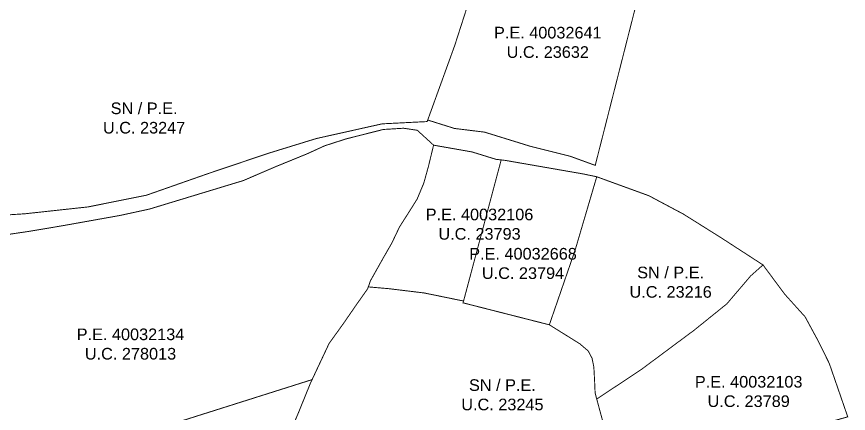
# Model space of a CAD drawing. Header units: metres. Extents: x 561401 to 594056, y 8460144 to 8508504.
# Drawn here: x 587161.7 to 587340.4, y 8499764.7 to 8499849.9 of the extents above; entities that cross this region are included whole.
import ezdxf

# ---------------------------------------------------------------- set-up
doc = ezdxf.new("R2010")
doc.units = ezdxf.units.M
for name, color, linetype in [('1.2. AFECTADOS BASE GRAFICA GORE', 76, 'Continuous'), ('1.2. AFECTADOS BASE GRAFICA SUNARP', 150, 'Continuous'), ('1.2. BASE GRAFICA GORE', 76, 'Continuous'), ('1.2. BASE GRAFICA SUNARP', 150, 'Continuous'), ('1.3 ETIQUETA P.E. Y U.C.', 1, 'Continuous')]:
    doc.layers.add(name, color=color, linetype=linetype)
doc.styles.add('Arial', font='arial.ttf', dxfattribs={"height": 1})

msp = doc.modelspace()

# ---------------------------------------------------------------- linework, layer by layer
at = {"layer": '1.2. AFECTADOS BASE GRAFICA GORE', "color": 64, "linetype": 'Continuous', "lineweight": -3, "const_width": 0.2}
msp.add_lwpolyline([(587128.71, 8499850.29), (587128.78, 8499849.95), (587137.65, 8499806.56), (587152.39, 8499806.84), (587163.59, 8499807.58), (587177.1, 8499809.05), (587189.63, 8499811.57), (587203.06, 8499816.28), (587215.76, 8499820.56), (587226.09, 8499823.74), (587240.23, 8499826.9), (587249.89, 8499827.39), (587250.02, 8499827.72), (587255.83, 8499843.77), (587260.94, 8499859.66), (587259.76, 8499865.28), (587207.96, 8499858.59), (587169.22, 8499853.61), (587128.71, 8499850.29)], close=True, dxfattribs=at)
at = {"layer": '1.2. AFECTADOS BASE GRAFICA SUNARP', "color": 64, "linetype": 'Continuous', "lineweight": -3, "const_width": 0.2}
for points in [[(587148.55, 8499747.67), (587225.19, 8499771.93), (587228.84, 8499779.7), (587231.98, 8499784.07), (587234.53, 8499787.78), (587237.11, 8499791.44), (587237.26, 8499791.86), (587237.73, 8499793.19), (587240.4, 8499797.95), (587242.32, 8499801.29), (587243.97, 8499804.76), (587245.75, 8499807.55), (587247.74, 8499810.72), (587249.18, 8499814.16), (587250.17, 8499817.73), (587251.28, 8499822.32), (587247.78, 8499825.52), (587244.83, 8499825.96), (587240.48, 8499825.69), (587232.5, 8499823.67), (587227.91, 8499822.19), (587224.1, 8499820.45), (587217.2, 8499817.63), (587210.42, 8499814.71), (587190.24, 8499808.58), (587183.92, 8499807.21), (587171.46, 8499804.98), (587164.18, 8499803.76), (587156.09, 8499802.57)], [(587220.11, 8499759.71), (587222.34, 8499765.02), (587224.83, 8499771.16), (587225.19, 8499771.93), (587148.55, 8499747.67)]]:
    msp.add_lwpolyline(points, dxfattribs=at)
at = {"layer": '1.2. BASE GRAFICA GORE', "color": 64, "linetype": 'Continuous', "lineweight": -3, "const_width": 0.2}
msp.add_lwpolyline([(587276.14, 8499783.71), (587282.67, 8499779.64), (587284.49, 8499778.08), (587285.31, 8499776.54), (587285.7, 8499774.61), (587285.85, 8499771.9), (587285.97, 8499769.11), (587286.12, 8499768.49), (587286.32, 8499767.75), (587295.88, 8499774.1), (587307.2, 8499782.52), (587314.26, 8499788.21), (587319.37, 8499794.21), (587322.03, 8499796.58), (587312.92, 8499802.49), (587304.92, 8499807.51), (587297.52, 8499811.45), (587286.32, 8499815.53), (587281.71, 8499799.86), (587276.14, 8499783.71)], close=True, dxfattribs=at)
msp.add_lwpolyline([(587287.53, 8499763.27), (587286.32, 8499767.75), (587286.12, 8499768.49), (587285.97, 8499769.11), (587285.85, 8499771.9), (587285.7, 8499774.61), (587285.31, 8499776.54), (587284.49, 8499778.08), (587282.67, 8499779.64), (587276.14, 8499783.71), (587257.61, 8499788.43), (587257.72, 8499788.82), (587249.28, 8499790.55), (587241.7, 8499791.47), (587237.26, 8499791.86), (587237.11, 8499791.44), (587234.53, 8499787.78), (587231.98, 8499784.07), (587228.84, 8499779.7), (587224.83, 8499771.16), (587222.34, 8499765.02), (587220.11, 8499759.71)], dxfattribs=at)
at = {"layer": '1.2. BASE GRAFICA SUNARP', "color": 64, "linetype": 'Continuous', "lineweight": -3, "const_width": 0.2}
for points in [[(587250.02, 8499827.72), (587255.77, 8499825.91), (587262.23, 8499825.12), (587272.02, 8499822.09), (587280.57, 8499819.95), (587285.99, 8499817.98), (587286.03, 8499818.11), (587297.48, 8499863.17), (587259.76, 8499865.28), (587260.94, 8499859.66), (587255.83, 8499843.77), (587250.02, 8499827.72)], [(587237.26, 8499791.86), (587241.7, 8499791.47), (587249.28, 8499790.55), (587257.72, 8499788.82), (587265.8, 8499819.15), (587264.67, 8499819.28), (587259.55, 8499820.86), (587251.28, 8499822.32), (587250.17, 8499817.73), (587249.18, 8499814.16), (587247.74, 8499810.72), (587245.75, 8499807.55), (587243.97, 8499804.76), (587242.32, 8499801.29), (587240.4, 8499797.95), (587237.73, 8499793.19), (587237.26, 8499791.86)], [(587257.72, 8499788.82), (587257.61, 8499788.43), (587276.14, 8499783.71), (587281.71, 8499799.86), (587286.32, 8499815.53), (587283.38, 8499816.14), (587266.71, 8499819.04), (587265.8, 8499819.15), (587257.72, 8499788.82)], [(587286.32, 8499767.75), (587287.53, 8499763.27), (587289, 8499759.53), (587290.05, 8499757.29), (587291.51, 8499754.32), (587292.61, 8499750.47), (587340.23, 8499763.93), (587336.26, 8499775.41), (587333.96, 8499780.09), (587331.07, 8499785.43), (587326.69, 8499790.29), (587322.03, 8499796.58), (587319.37, 8499794.21), (587314.26, 8499788.21), (587307.2, 8499782.52), (587295.88, 8499774.1), (587286.32, 8499767.75)]]:
    msp.add_lwpolyline(points, close=True, dxfattribs=at)

# ---------------------------------------------------------------- texts
at = {"layer": '1.3 ETIQUETA P.E. Y U.C.', "color": 1, "char_height": 2.5, "attachment_point": 5, "style": 'Arial'}
for s, insert in [('P.E. 40032641\\PU.C. 23632', (587275.81, 8499844.4)), ('SN / P.E.\\PU.C. 23247', (587189.11, 8499828.14)), ('P.E. 40032106\\PU.C. 23793', (587261.15, 8499805.32)), ('P.E. 40032668\\PU.C. 23794', (587270.49, 8499796.88)), ('SN / P.E.\\PU.C. 23216', (587302.19, 8499792.85)), ('P.E. 40032134\\PU.C. 278013', (587186.19, 8499779.56)), ('P.E. 40032103\\PU.C. 23789', (587318.95, 8499769.36)), ('SN / P.E.\\PU.C. 23245', (587266.06, 8499768.65))]:
    msp.add_mtext(s, dxfattribs=dict(at, insert=insert))

doc.saveas('drawing.dxf')
